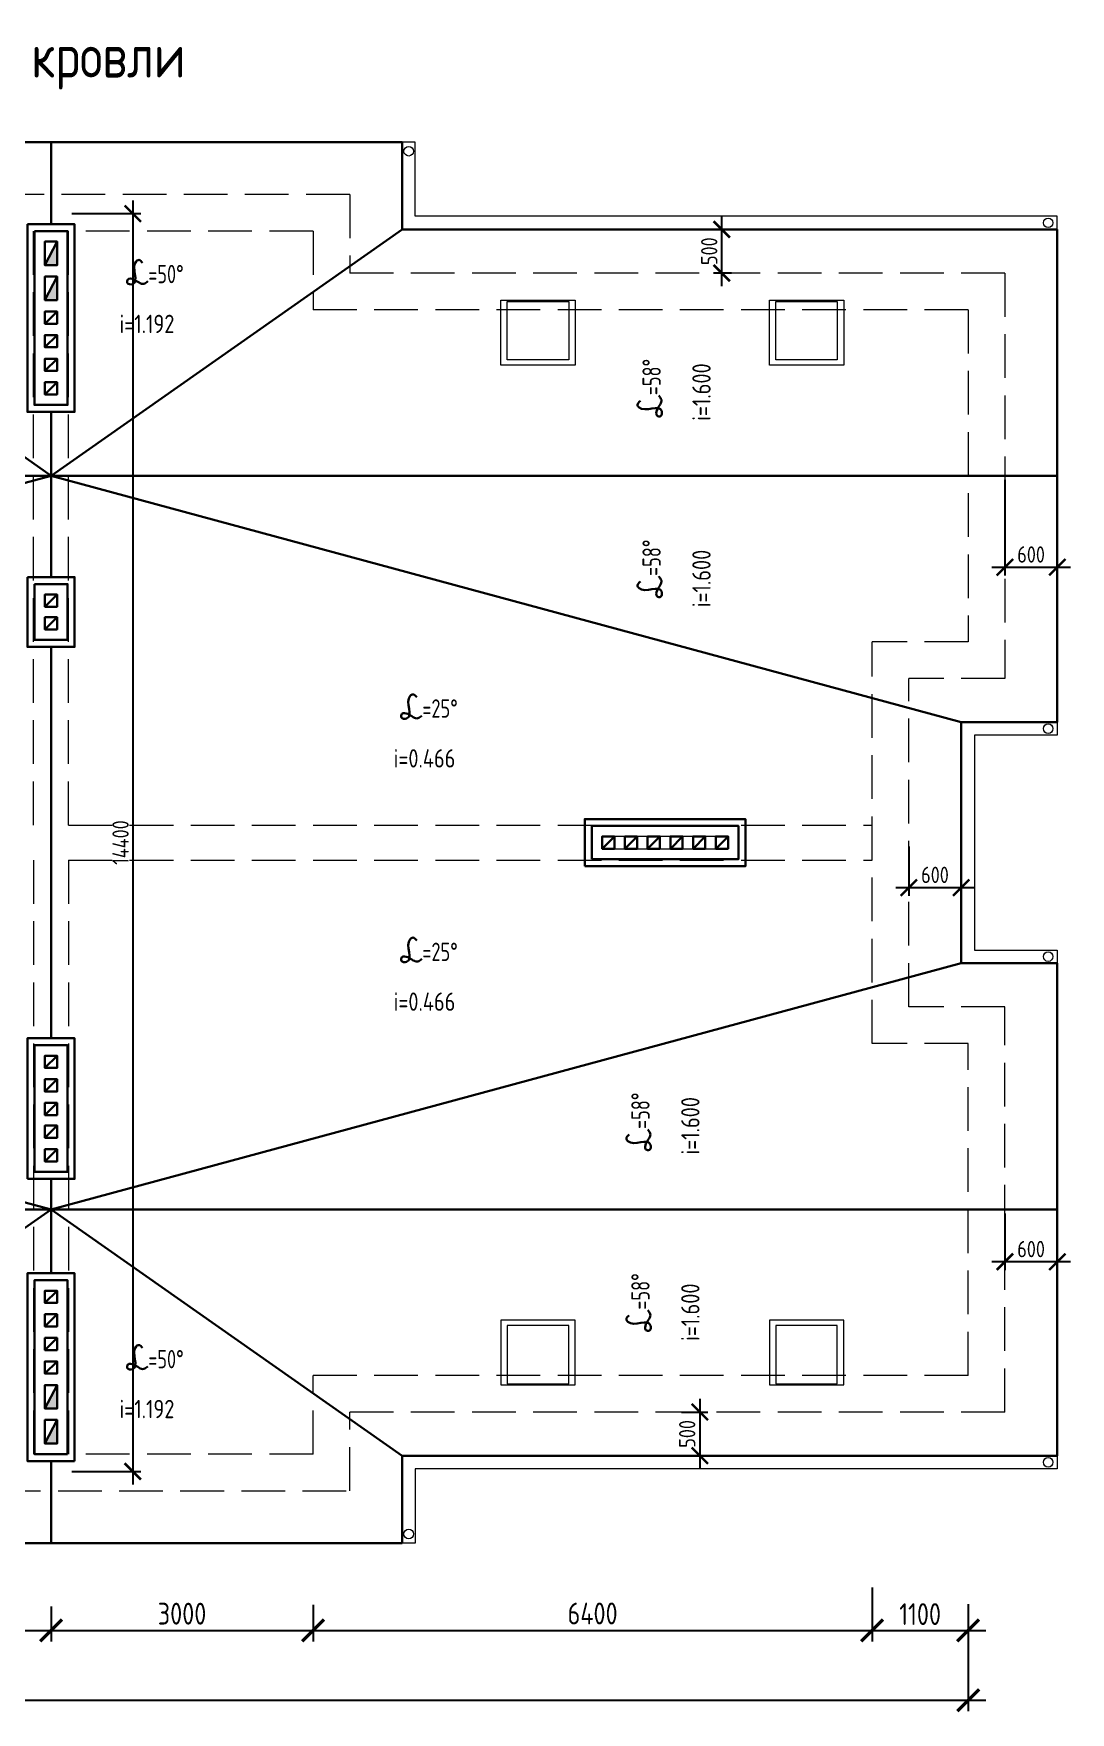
# Model space of a CAD drawing. Header units: millimetres. Extents: x -56498 to 234605, y -296269 to -29969.
# Drawn here: x 85382 to 97252, y -198969 to -179748 of the extents above; entities that cross this region are included whole.
import ezdxf
from ezdxf.enums import TextEntityAlignment as Align

# ---------------------------------------------------------------- set-up
doc = ezdxf.new("R2010")
doc.units = ezdxf.units.MM
doc.header["$LTSCALE"] = 100
doc.header["$PDMODE"] = 35
doc.linetypes.add('GOST2.303 4', pattern=[7, 5, -2, 0])
for name, color, linetype, lineweight in [('0.3', 7, 'Continuous', 30), ('Примітки 0.09', 200, 'Continuous', 9), ('Розміри 0.09', 5, 'Continuous', 9), ('Тонкі 0.18', 142, 'Continuous', 18), ('Штрихові 0.18', 7, 'GOST2.303 4', 18), ('Штрихування 0.09', 253, 'Continuous', 9)]:
    doc.layers.add(name, color=color, linetype=linetype, lineweight=lineweight)
doc.styles.add('GOST 2.304', font='CS_Gost2304.shx')
doc.styles.add('SPDS', font='SPDS.shx', dxfattribs={"width": 0.9})
doc.dimstyles.new('SPDS', dxfattribs={"dimscale": 100, "dimtxt": 2.5, "dimasz": 2.5, "dimexe": 1.25, "dimexo": 0.625, "dimtad": 1, "dimrnd": 0.001, "dimtxsty": 'GOST 2.304', "dimblk": 'ARCHTICK', "dimcen": 2.5, "dimdle": 2, "dimadec": 0, "dimazin": 2, "dimtfac": 0.75, "dimtmove": 1, "dimatfit": 3, "dimfxl": 0, "dimtolj": 1, "dimarcsym": 0})

# ---------------------------------------------------------------- blocks, each defined once
blk = doc.blocks.new('_ArchTick')
at = {"color": 0, "linetype": 'ByBlock', "const_width": 0.15}
blk.add_lwpolyline([(-0.5, -0.5), (0.5, 0.5)], dxfattribs=at)
blk = doc.blocks.new('*D265')
at = {"layer": 'Defpoints', "color": 0, "transparency": 16777216}
for p in [(82582, -197674), (85582, -197693), (85582, -198030)]:
    blk.add_point(p, dxfattribs=at)
at = {"layer": 'Розміри 0.09', "color": 0, "lineweight": -2, "transparency": 16777216}
for p, q in [((82582, -197736), (82582, -198155)), ((85582, -197755), (85582, -198155)), ((82382, -198030), (85782, -198030))]:
    blk.add_line(p, q, dxfattribs=at)
at = {"layer": 'Розміри 0.09', "color": 0, "lineweight": -2, "transparency": 16777216, "xscale": 250, "yscale": 250, "zscale": 250, "rotation": 180}
blk.add_blockref('_ArchTick', (82582, -198030), dxfattribs=at)
at = {"layer": 'Розміри 0.09', "color": 0, "lineweight": -2, "transparency": 16777216, "xscale": 250, "yscale": 250, "zscale": 250}
blk.add_blockref('_ArchTick', (85582, -198030), dxfattribs=at)
at = {"layer": 'Розміри 0.09', "color": 0, "transparency": 16777216, "insert": (84082, -197838), "char_height": 250, "attachment_point": 5, "style": 'GOST 2.304'}
blk.add_mtext('\\A1;3000', dxfattribs=at)
blk = doc.blocks.new('*D266')
at = {"layer": 'Defpoints', "color": 0, "transparency": 16777216}
for p in [(85582, -197693), (88582, -197674), (88582, -198030)]:
    blk.add_point(p, dxfattribs=at)
at = {"layer": 'Розміри 0.09', "color": 0, "lineweight": -2, "transparency": 16777216}
for p, q in [((85582, -197755), (85582, -198155)), ((88582, -197736), (88582, -198155)), ((85382, -198030), (88782, -198030))]:
    blk.add_line(p, q, dxfattribs=at)
at = {"layer": 'Розміри 0.09', "color": 0, "lineweight": -2, "transparency": 16777216, "xscale": 250, "yscale": 250, "zscale": 250, "rotation": 180}
blk.add_blockref('_ArchTick', (85582, -198030), dxfattribs=at)
at = {"layer": 'Розміри 0.09', "color": 0, "lineweight": -2, "transparency": 16777216, "xscale": 250, "yscale": 250, "zscale": 250}
blk.add_blockref('_ArchTick', (88582, -198030), dxfattribs=at)
at = {"layer": 'Розміри 0.09', "color": 0, "transparency": 16777216, "insert": (87082, -197838), "char_height": 250, "attachment_point": 5, "style": 'GOST 2.304'}
blk.add_mtext('\\A1;3000', dxfattribs=at)
blk = doc.blocks.new('*D267')
at = {"layer": 'Defpoints', "color": 0, "transparency": 16777216}
for p in [(94982, -197474), (88582, -197674), (94982, -198030)]:
    blk.add_point(p, dxfattribs=at)
at = {"layer": 'Розміри 0.09', "color": 0, "lineweight": -2, "transparency": 16777216}
for p, q in [((94982, -197537), (94982, -198155)), ((88582, -197736), (88582, -198155)), ((88382, -198030), (95182, -198030))]:
    blk.add_line(p, q, dxfattribs=at)
at = {"layer": 'Розміри 0.09', "color": 0, "lineweight": -2, "transparency": 16777216, "xscale": 250, "yscale": 250, "zscale": 250, "rotation": 180}
blk.add_blockref('_ArchTick', (88582, -198030), dxfattribs=at)
at = {"layer": 'Розміри 0.09', "color": 0, "lineweight": -2, "transparency": 16777216, "xscale": 250, "yscale": 250, "zscale": 250}
blk.add_blockref('_ArchTick', (94982, -198030), dxfattribs=at)
at = {"layer": 'Розміри 0.09', "color": 0, "transparency": 16777216, "insert": (91782, -197836), "char_height": 250, "attachment_point": 5, "style": 'GOST 2.304'}
blk.add_mtext('\\A1;6400', dxfattribs=at)
blk = doc.blocks.new('*D268')
at = {"layer": 'Defpoints', "color": 0, "transparency": 16777216}
for p in [(94982, -197474), (96082, -197666), (96082, -198030)]:
    blk.add_point(p, dxfattribs=at)
at = {"layer": 'Розміри 0.09', "color": 0, "lineweight": -2, "transparency": 16777216}
for p, q in [((94982, -197537), (94982, -198155)), ((96082, -197728), (96082, -198155)), ((94782, -198030), (96282, -198030))]:
    blk.add_line(p, q, dxfattribs=at)
at = {"layer": 'Розміри 0.09', "color": 0, "lineweight": -2, "transparency": 16777216, "xscale": 250, "yscale": 250, "zscale": 250, "rotation": 180}
blk.add_blockref('_ArchTick', (94982, -198030), dxfattribs=at)
at = {"layer": 'Розміри 0.09', "color": 0, "lineweight": -2, "transparency": 16777216, "xscale": 250, "yscale": 250, "zscale": 250}
blk.add_blockref('_ArchTick', (96082, -198030), dxfattribs=at)
at = {"layer": 'Розміри 0.09', "color": 0, "transparency": 16777216, "insert": (95532, -197843), "char_height": 250, "attachment_point": 5, "style": 'GOST 2.304'}
blk.add_mtext('\\A1;1100', dxfattribs=at)
blk = doc.blocks.new('*D269')
at = {"layer": 'Defpoints', "color": 0, "transparency": 16777216}
for p in [(75082, -198030), (96082, -198030), (96082, -198830)]:
    blk.add_point(p, dxfattribs=at)
at = {"layer": 'Розміри 0.09', "color": 0, "lineweight": -2, "transparency": 16777216}
for p, q in [((75082, -198093), (75082, -198955)), ((96082, -198093), (96082, -198955)), ((74882, -198830), (96282, -198830))]:
    blk.add_line(p, q, dxfattribs=at)
at = {"layer": 'Розміри 0.09', "color": 0, "lineweight": -2, "transparency": 16777216, "xscale": 250, "yscale": 250, "zscale": 250, "rotation": 180}
blk.add_blockref('_ArchTick', (75082, -198830), dxfattribs=at)
at = {"layer": 'Розміри 0.09', "color": 0, "lineweight": -2, "transparency": 16777216, "xscale": 250, "yscale": 250, "zscale": 250}
blk.add_blockref('_ArchTick', (96082, -198830), dxfattribs=at)
at = {"layer": 'Розміри 0.09', "color": 0, "transparency": 16777216, "insert": (84966, -198633), "char_height": 250, "attachment_point": 5, "style": 'GOST 2.304'}
blk.add_mtext('\\A1;21000', dxfattribs=at)
blk = doc.blocks.new('A$C6F060024')
for points in [[(70, 6880), (-70, 6610), (70, 6610)], [(70, 6480), (-70, 6210), (70, 6210)], [(70, -6210), (-70, -6480), (70, -6480)], [(70, -6610), (-70, -6880), (70, -6880)]]:
    blk.add_hatch(color=256).paths.add_polyline_path(points)
at = {"layer": '0.3'}
for points in [[(-70, 6610), (-70, 6880), (70, 6880), (-70, 6610), (70, 6610), (70, 6880)], [(-70, 6210), (-70, 6480), (70, 6480), (-70, 6210), (70, 6210), (70, 6480)], [(-70, 5940), (-70, 6080), (70, 6080), (-70, 5940), (70, 5940), (70, 6080)], [(-70, 5670), (-70, 5810), (70, 5810), (-70, 5670), (70, 5670), (70, 5810)], [(-70, 5400), (-70, 5540), (70, 5540), (-70, 5400), (70, 5400), (70, 5540)], [(-70, 5130), (-70, 5270), (70, 5270), (-70, 5130), (70, 5130), (70, 5270)], [(70, 2840), (70, 2700), (-70, 2700), (70, 2840), (-70, 2840), (-70, 2700)], [(70, 2580), (70, 2440), (-70, 2440), (70, 2580), (-70, 2580), (-70, 2440)], [(-5410, 70), (-5410, -70), (-5550, -70), (-5410, 70), (-5550, 70), (-5550, -70)], [(-5410, 70), (-5410, -70), (-5550, -70), (-5410, 70), (-5550, 70), (-5550, -70)], [(-5150, 70), (-5150, -70), (-5290, -70), (-5150, 70), (-5290, 70), (-5290, -70)], [(-5150, 70), (-5150, -70), (-5290, -70), (-5150, 70), (-5290, 70), (-5290, -70)], [(-4890, 70), (-4890, -70), (-5030, -70), (-4890, 70), (-5030, 70), (-5030, -70)], [(-4890, 70), (-4890, -70), (-5030, -70), (-4890, 70), (-5030, 70), (-5030, -70)], [(-4630, 70), (-4630, -70), (-4770, -70), (-4630, 70), (-4770, 70), (-4770, -70)], [(-4630, 70), (-4630, -70), (-4770, -70), (-4630, 70), (-4770, 70), (-4770, -70)], [(-4370, 70), (-4370, -70), (-4510, -70), (-4370, 70), (-4510, 70), (-4510, -70)], [(-4370, 70), (-4370, -70), (-4510, -70), (-4370, 70), (-4510, 70), (-4510, -70)], [(6450, 70), (6450, -70), (6310, -70), (6450, 70), (6310, 70), (6310, -70)], [(6710, 70), (6710, -70), (6570, -70), (6710, 70), (6570, 70), (6570, -70)], [(6710, 70), (6710, -70), (6570, -70), (6710, 70), (6570, 70), (6570, -70)], [(6970, 70), (6970, -70), (6830, -70), (6970, 70), (6830, 70), (6830, -70)], [(7230, 70), (7230, -70), (7090, -70), (7230, 70), (7090, 70), (7090, -70)], [(7490, 70), (7490, -70), (7350, -70), (7490, 70), (7350, 70), (7350, -70)], [(7750, 70), (7750, -70), (7610, -70), (7750, 70), (7610, 70), (7610, -70)], [(-70, -2580), (-70, -2440), (70, -2440), (-70, -2580), (70, -2580), (70, -2440)], [(-70, -2850), (-70, -2710), (70, -2710), (-70, -2850), (70, -2850), (70, -2710)], [(70, -2980), (70, -3120), (-70, -3120), (70, -2980), (-70, -2980), (-70, -3120)], [(-70, -3380), (-70, -3240), (70, -3240), (-70, -3380), (70, -3380), (70, -3240)], [(-70, -3650), (-70, -3510), (70, -3510), (-70, -3650), (70, -3650), (70, -3510)], [(70, -5130), (70, -5270), (-70, -5270), (70, -5130), (-70, -5130), (-70, -5270)], [(70, -5400), (70, -5540), (-70, -5540), (70, -5400), (-70, -5400), (-70, -5540)], [(70, -5670), (70, -5810), (-70, -5810), (70, -5670), (-70, -5670), (-70, -5810)], [(70, -5940), (70, -6080), (-70, -6080), (70, -5940), (-70, -5940), (-70, -6080)], [(70, -6210), (70, -6480), (-70, -6480), (70, -6210), (-70, -6210), (-70, -6480)], [(70, -6610), (70, -6880), (-70, -6880), (70, -6610), (-70, -6610), (-70, -6880)]]:
    blk.add_lwpolyline(points, dxfattribs=at)
blk = doc.blocks.new('*D1510')
at = {"layer": 'Defpoints', "color": 0, "transparency": 16777216}
for p in [(85772, -181810), (85772, -196210), (86518, -196210)]:
    blk.add_point(p, dxfattribs=at)
at = {"layer": 'Розміри 0.09', "color": 0, "lineweight": -2, "transparency": 16777216}
for p, q in [((85819, -181810), (86612, -181810)), ((86518, -181660), (86518, -196360)), ((85819, -196210), (86612, -196210))]:
    blk.add_line(p, q, dxfattribs=at)
at = {"layer": 'Розміри 0.09', "color": 0, "lineweight": -2, "transparency": 16777216, "xscale": 187.5, "yscale": 187.5, "zscale": 187.5}
for p, rotation in [((86518, -181810), 90), ((86518, -196210), 270)]:
    blk.add_blockref('_ArchTick', p, dxfattribs=dict(at, rotation=rotation))
at = {"layer": 'Розміри 0.09', "color": 0, "transparency": 16777216, "insert": (86378, -189010), "char_height": 187.5, "attachment_point": 5, "rotation": 90, "style": 'GOST 2.304'}
blk.add_mtext('\\A1;14400', dxfattribs=at)
blk = doc.blocks.new('*D1526')
at = {"layer": 'Defpoints', "color": 0, "transparency": 16777216}
for p in [(93261, -181990), (93487, -181990), (93421, -182490)]:
    blk.add_point(p, dxfattribs=at)
at = {"layer": 'Розміри 0.09', "color": 0, "lineweight": -2, "transparency": 16777216}
for p, q in [((93440, -181990), (93168, -181990)), ((93261, -182640), (93261, -181840)), ((93374, -182490), (93168, -182490))]:
    blk.add_line(p, q, dxfattribs=at)
at = {"layer": 'Розміри 0.09', "color": 0, "lineweight": -2, "transparency": 16777216, "xscale": 187.5, "yscale": 187.5, "zscale": 187.5}
for p, rotation in [((93261, -181990), 90), ((93261, -182490), 270)]:
    blk.add_blockref('_ArchTick', p, dxfattribs=dict(at, rotation=rotation))
at = {"layer": 'Розміри 0.09', "color": 0, "transparency": 16777216, "insert": (93117, -182240), "char_height": 187.5, "attachment_point": 5, "rotation": 90, "style": 'GOST 2.304'}
blk.add_mtext('\\A1;500', dxfattribs=at)
blk = doc.blocks.new('*D1525')
at = {"layer": 'Defpoints', "color": 0, "transparency": 16777216}
for p in [(96502, -184810), (97102, -184810), (97102, -185858)]:
    blk.add_point(p, dxfattribs=at)
at = {"layer": 'Розміри 0.09', "color": 0, "lineweight": -2, "transparency": 16777216}
for p, q in [((96502, -184857), (96502, -185952)), ((97102, -184857), (97102, -185952)), ((96352, -185858), (97252, -185858))]:
    blk.add_line(p, q, dxfattribs=at)
at = {"layer": 'Розміри 0.09', "color": 0, "lineweight": -2, "transparency": 16777216, "xscale": 187.5, "yscale": 187.5, "zscale": 187.5}
for p, rotation in [((96502, -185858), 180.0000000166145), ((97102, -185858), 1.661455610059167e-08)]:
    blk.add_blockref('_ArchTick', p, dxfattribs=dict(at, rotation=rotation))
at = {"layer": 'Розміри 0.09', "color": 0, "transparency": 16777216, "insert": (96802, -185712), "char_height": 187.5, "attachment_point": 5, "rotation": 0, "style": 'GOST 2.304'}
blk.add_mtext('\\A1;600', dxfattribs=at)
blk = doc.blocks.new('*D1523')
at = {"layer": 'Defpoints', "color": 0, "transparency": 16777216}
for p in [(95402, -189010), (96002, -189010), (96002, -189526)]:
    blk.add_point(p, dxfattribs=at)
at = {"layer": 'Розміри 0.09', "color": 0, "lineweight": -2, "transparency": 16777216}
for p, q in [((95402, -189057), (95402, -189619)), ((96002, -189057), (96002, -189619)), ((95252, -189526), (96152, -189526))]:
    blk.add_line(p, q, dxfattribs=at)
at = {"layer": 'Розміри 0.09', "color": 0, "lineweight": -2, "transparency": 16777216, "xscale": 187.5, "yscale": 187.5, "zscale": 187.5}
for p, rotation in [((95402, -189526), 180.0000000166145), ((96002, -189526), 1.661455610059167e-08)]:
    blk.add_blockref('_ArchTick', p, dxfattribs=dict(at, rotation=rotation))
at = {"layer": 'Розміри 0.09', "color": 0, "transparency": 16777216, "insert": (95702, -189380), "char_height": 187.5, "attachment_point": 5, "rotation": 0, "style": 'GOST 2.304'}
blk.add_mtext('\\A1;600', dxfattribs=at)
blk = doc.blocks.new('*D1524')
at = {"layer": 'Defpoints', "color": 0, "transparency": 16777216}
for p in [(96502, -193210), (97102, -193210), (96502, -193810)]:
    blk.add_point(p, dxfattribs=at)
at = {"layer": 'Розміри 0.09', "color": 0, "lineweight": -2, "transparency": 16777216}
for p, q in [((96502, -193257), (96502, -193904)), ((97102, -193257), (97102, -193904)), ((97252, -193810), (96352, -193810))]:
    blk.add_line(p, q, dxfattribs=at)
at = {"layer": 'Розміри 0.09', "color": 0, "lineweight": -2, "transparency": 16777216, "xscale": 187.5, "yscale": 187.5, "zscale": 187.5}
for p, rotation in [((96502, -193810), 180.0000000166145), ((97102, -193810), 1.661454973600485e-08)]:
    blk.add_blockref('_ArchTick', p, dxfattribs=dict(at, rotation=rotation))
at = {"layer": 'Розміри 0.09', "color": 0, "transparency": 16777216, "insert": (96802, -193664), "char_height": 187.5, "attachment_point": 5, "rotation": 0, "style": 'GOST 2.304'}
blk.add_mtext('\\A1;600', dxfattribs=at)
blk = doc.blocks.new('*D1522')
at = {"layer": 'Defpoints', "color": 0, "transparency": 16777216}
for p in [(92752, -195530), (92730, -196030), (93010, -196030)]:
    blk.add_point(p, dxfattribs=at)
at = {"layer": 'Розміри 0.09', "color": 0, "lineweight": -2, "transparency": 16777216}
for p, q in [((93010, -195380), (93010, -196180)), ((92799, -195530), (93103, -195530)), ((92777, -196030), (93103, -196030))]:
    blk.add_line(p, q, dxfattribs=at)
at = {"layer": 'Розміри 0.09', "color": 0, "lineweight": -2, "transparency": 16777216, "xscale": 187.5, "yscale": 187.5, "zscale": 187.5}
for p, rotation in [((93010, -195530), 90), ((93010, -196030), 270)]:
    blk.add_blockref('_ArchTick', p, dxfattribs=dict(at, rotation=rotation))
at = {"layer": 'Розміри 0.09', "color": 0, "transparency": 16777216, "insert": (92865, -195780), "char_height": 187.5, "attachment_point": 5, "rotation": 90, "style": 'GOST 2.304'}
blk.add_mtext('\\A1;500', dxfattribs=at)

msp = doc.modelspace()

# ---------------------------------------------------------------- linework, layer by layer
at = {"layer": '0.3'}
for p, q in [((89602.29, -180990.359), (81562.29, -180990.359)), ((85582.29, -181930.359), (85582.29, -180990.359)), ((89602.29, -180990.359), (89602.29, -181990.359)), ((85582.29, -184810.359), (81562.29, -181990.359)), ((89602.29, -181990.359), (85582.29, -184810.359)), ((97102.29, -181990.359), (89602.29, -181990.359)), ((97102.29, -181990.359), (97102.29, -187630.359)), ((85582.29, -185970.359), (85582.29, -184080.359)), ((74062.29, -184810.359), (97102.29, -184810.359)), ((85582.29, -184810.359), (75162.29, -187630.359)), ((96002.29, -187630.359), (85582.29, -184810.359)), ((85582.29, -191250.329), (85582.29, -186770.359)), ((97102.29, -187630.359), (96002.29, -187630.359)), ((96002.29, -190390.359), (96002.29, -187630.359)), ((75162.29, -190390.359), (85582.29, -193210.359)), ((85582.29, -193210.359), (96002.29, -190390.359)), ((97102.29, -190390.359), (96002.29, -190390.359)), ((97102.29, -196030.359), (97102.29, -190390.359)), ((85582.29, -193940.359), (85582.29, -192860.329)), ((74062.29, -193210.359), (97102.29, -193210.359)), ((85582.29, -193210.359), (81562.29, -196030.359)), ((89602.29, -196030.359), (85582.29, -193210.359)), ((97102.29, -196030.359), (89602.29, -196030.359)), ((89602.29, -197030.359), (89602.29, -196030.359)), ((85582.29, -197030.359), (85582.29, -196090.359)), ((81562.29, -197030.359), (89602.29, -197030.359))]:
    msp.add_line(p, q, dxfattribs=at)
for points in [[(85312.29, -181930.359), (85852.29, -181930.359), (85852.29, -184080.359), (85312.29, -184080.359)], [(85392.29, -182010.359), (85772.29, -182010.359), (85772.29, -184000.359), (85392.29, -184000.359)], [(85312.29, -185970.359), (85852.29, -185970.359), (85852.29, -186770.359), (85312.29, -186770.359)], [(85392.29, -186050.359), (85772.29, -186050.359), (85772.29, -186690.359), (85392.29, -186690.359)], [(91692.29, -189280.359), (93532.29, -189280.359), (93532.29, -188740.359), (91692.29, -188740.359)], [(91772.29, -189200.359), (93452.29, -189200.359), (93452.29, -188820.359), (91772.29, -188820.359)], [(85312.29, -192860.329), (85852.29, -192860.329), (85852.29, -191250.329), (85312.29, -191250.329)], [(85392.29, -192780.329), (85772.29, -192780.329), (85772.29, -191330.329), (85392.29, -191330.329)], [(85852.29, -196090.359), (85312.29, -196090.359), (85312.29, -193940.359), (85852.29, -193940.359)], [(85772.29, -196010.359), (85392.29, -196010.359), (85392.29, -194020.359), (85772.29, -194020.359)]]:
    msp.add_lwpolyline(points, close=True, dxfattribs=at)
for points in [[(86630.06, -182372.546), (86586.042, -182339.633), (86555.438, -182356.927), (86512.936, -182617.359), (86455.534, -182603.762), (86461.075, -182564.295), (86528.001, -182564.278), (86643.544, -182613.012), (86690.606, -182583.782)], [(92328.946, -183953.774), (92296.033, -183997.792), (92313.327, -184028.396), (92573.759, -184070.898), (92560.162, -184128.3), (92520.695, -184122.759), (92520.679, -184055.833), (92569.412, -183940.29), (92540.182, -183893.228)], [(92328.946, -186022.577), (92296.033, -186066.595), (92313.327, -186097.199), (92573.759, -186139.701), (92560.162, -186197.103), (92520.695, -186191.562), (92520.679, -186124.636), (92569.412, -186009.093), (92540.182, -185962.032)], [(89768.184, -187346.173), (89724.166, -187313.26), (89693.562, -187330.553), (89651.06, -187590.985), (89593.657, -187577.388), (89599.199, -187537.921), (89666.124, -187537.905), (89781.668, -187586.639), (89828.729, -187557.408)], [(89768.184, -190131.73), (89724.166, -190098.817), (89693.562, -190116.111), (89651.06, -190376.543), (89593.657, -190362.946), (89599.199, -190323.479), (89666.124, -190323.463), (89781.668, -190372.197), (89828.729, -190342.966)], [(92201.405, -192353.774), (92168.493, -192397.792), (92185.786, -192428.396), (92446.218, -192470.898), (92432.621, -192528.3), (92393.154, -192522.759), (92393.138, -192455.833), (92441.872, -192340.29), (92412.641, -192293.228)], [(92201.405, -194422.577), (92168.493, -194466.595), (92185.786, -194497.199), (92446.218, -194539.701), (92432.621, -194597.103), (92393.154, -194591.562), (92393.138, -194524.636), (92441.872, -194409.093), (92412.641, -194362.032)], [(86630.06, -194795.322), (86586.042, -194762.409), (86555.438, -194779.703), (86512.936, -195040.135), (86455.534, -195026.538), (86461.075, -194987.071), (86528.001, -194987.055), (86643.544, -195035.789), (86690.606, -195006.558)]]:
    msp.add_spline(points, degree=3, dxfattribs=at)
at = {"layer": 'Тонкі 0.18'}
for points in [[(97102.29, -181990.359), (97102.29, -181840.359), (89752.29, -181840.359), (89752.29, -180990.359), (89602.29, -180990.359)], [(97102.29, -187630.359), (97102.29, -187780.359), (96152.29, -187780.359), (96152.29, -190240.359), (97102.29, -190240.359), (97102.29, -190390.359)], [(97102.29, -196030.359), (97102.29, -196180.359), (89752.29, -196180.359), (89752.29, -197030.359), (89602.29, -197030.359)]]:
    msp.add_lwpolyline(points, dxfattribs=at)
for points in [[(91582.331, -183543.787), (90732.32, -183543.787), (90732.32, -182800.934), (91582.331, -182800.934)], [(90805.855, -182813.949), (91508.773, -182813.949), (91508.773, -183482.108), (90805.855, -183482.108)], [(94657.289, -183543.787), (93807.279, -183543.787), (93807.279, -182800.934), (94657.289, -182800.934)], [(93880.814, -182813.949), (94583.732, -182813.949), (94583.732, -183482.108), (93880.814, -183482.108)], [(91582.331, -194476.93), (90732.32, -194476.93), (90732.32, -195219.783), (91582.331, -195219.783)], [(94657.289, -194476.93), (93807.279, -194476.93), (93807.279, -195219.783), (94657.289, -195219.783)], [(90805.855, -195206.768), (91508.773, -195206.768), (91508.773, -194538.609), (90805.855, -194538.609)], [(93880.814, -195206.768), (94583.732, -195206.768), (94583.732, -194538.609), (93880.814, -194538.609)]]:
    msp.add_lwpolyline(points, close=True, dxfattribs=at)
for centre in [(89677.29, -181095.359), (96997.29, -181915.359), (96997.29, -187705.359), (96997.29, -190315.359), (96997.29, -196105.359), (89677.29, -196925.359)]:
    msp.add_circle(centre, 55, dxfattribs=at)
at = {"layer": 'Штрихові 0.18'}
for p, q in [((89002.29, -181590.359), (82162.29, -181590.359)), ((89002.29, -181590.359), (89002.29, -182490.359)), ((85382.29, -188810.359), (85382.29, -182010.359)), ((85782.29, -188810.359), (85782.29, -182010.359)), ((88582.29, -182010.359), (85782.29, -182010.359)), ((88582.29, -182010.359), (88582.29, -182910.359)), ((96502.29, -182490.359), (89002.29, -182490.359)), ((96502.29, -182490.359), (96502.29, -187130.359)), ((96082.29, -182910.359), (88582.29, -182910.359)), ((96082.29, -182910.359), (96082.29, -186710.359)), ((94982.29, -191310.359), (94982.29, -186710.359)), ((96082.29, -186710.359), (94982.29, -186710.359)), ((95402.29, -190890.359), (95402.29, -187130.359)), ((96502.29, -187130.359), (95402.29, -187130.359)), ((85782.29, -188810.359), (94982.29, -188810.359)), ((85782.29, -188810.359), (94982.29, -188810.359)), ((85382.29, -189210.359), (85382.29, -196010.359)), ((85782.29, -189210.359), (85782.29, -196010.359)), ((85782.29, -189210.359), (94982.29, -189210.359)), ((85782.29, -189210.359), (94982.29, -189210.359)), ((96502.29, -190890.359), (95402.29, -190890.359)), ((96502.29, -195530.359), (96502.29, -190890.359)), ((96082.29, -191310.359), (94982.29, -191310.359)), ((96082.29, -195110.359), (96082.29, -191310.359)), ((88582.29, -196010.359), (88582.29, -195110.359)), ((96082.29, -195110.359), (88582.29, -195110.359)), ((89002.29, -196430.359), (89002.29, -195530.359)), ((96502.29, -195530.359), (89002.29, -195530.359)), ((88582.29, -196010.359), (85782.29, -196010.359)), ((82162.29, -196430.359), (89002.29, -196430.359))]:
    msp.add_line(p, q, dxfattribs=at)
at = {"layer": 'Штрихування 0.09'}
msp.add_lwpolyline([(91892.29, -189080.359), (93332.29, -189080.359), (93332.29, -188940.359), (91892.29, -188940.359)], close=True, dxfattribs=at)

# ---------------------------------------------------------------- block references
at = {"layer": '0.3'}
msp.add_blockref('A$C6F060024', (85582.29, -189010.359), dxfattribs=at)

# ---------------------------------------------------------------- texts
at = {"layer": 'Примітки 0.09', "style": 'SPDS'}
msp.add_text('План кровли', height=500, dxfattribs=at).set_placement((85480.507, -180251.656), align=Align.CENTER)
at = {"layer": 'Примітки 0.09', "ltscale": 0.75, "style": 'SPDS', "width": 0.9}
for s, rotation, p in [('=50%%D', 0, (86695.306, -182606.161)), ('=58%%D', 90, (92562.561, -183888.528)), ('=58%%D', 90, (92562.561, -185957.331)), ('=25%%D', 0, (89833.43, -187579.788)), ('=25%%D', 0, (89833.43, -190365.345)), ('=58%%D', 90, (92435.02, -192288.528)), ('=58%%D', 90, (92435.02, -194357.331)), ('=50%%D', 0, (86695.306, -195028.937))]:
    msp.add_text(s, height=210, rotation=rotation, dxfattribs=at).set_placement(p)
at = {"layer": 'Примітки 0.09', "ltscale": 0.75, "style": 'SPDS'}
for s, rotation, p in [('i=1.192', 360, (86366.039, -183177.192)), ('i=1.600', 90, (93133.592, -184181.505)), ('i=1.600', 90, (93133.592, -186315.962)), ('i=0.466', 360, (89504.163, -188150.818)), ('i=0.466', 360, (89504.163, -190936.376)), ('i=1.600', 90, (93006.051, -192581.505)), ('i=1.600', 90, (93006.051, -194715.962)), ('i=1.192', 360, (86366.039, -195599.968))]:
    msp.add_text(s, height=210, rotation=rotation, dxfattribs=at).set_placement(p)

# ---------------------------------------------------------------- dimensions: what is measured, and where the dimension line sits
at = {"layer": 'Розміри 0.09'}
for base, p1, p2, angle, picture, middle in [((86518.328, -196210.359), (85772.29, -181810.359), (85772.29, -196210.359), 90, '*D1510', (86377.703, -189010.359)), ((93261.296, -181990.359), (93421.296, -182490.359), (93486.967, -181990.359), 90, '*D1526', (93116.787, -182240.359)), ((97102.29, -185857.784), (96502.29, -184810.359), (97102.29, -184810.359), 180, '*D1525', (96802.29, -185711.733)), ((96002.29, -189525.737), (95402.29, -189010.359), (96002.29, -189010.359), 180, '*D1523', (95702.29, -189379.686)), ((96502.29, -193810.359), (97102.29, -193210.359), (96502.29, -193210.359), 180, '*D1524', (96802.29, -193664.308)), ((93009.535, -196030.359), (92752.29, -195530.359), (92729.969, -196030.359), 90, '*D1522', (92865.026, -195780.359))]:
    dim = msp.add_linear_dim(base=base, p1=p1, p2=p2, angle=angle, dimstyle='SPDS', override={"dimscale": 75, "dimlfac": 1, "dimtxsty": 'GOST 2.304', "dimblk1": 'ArchTick', "dimblk2": 'ArchTick', "dimsah": 1, "dimtolj": 1}, dxfattribs=at)
    dim.commit()
    dim.dimension.update_dxf_attribs({"geometry": picture, "text_midpoint": middle})
for base, p1, p2, picture, middle in [((94982.29, -198030.359), (88582.29, -197673.62), (94982.29, -197474.421), '*D267', (91782.29, -197835.624)), ((96082.29, -198030.359), (94982.29, -197474.421), (96082.29, -197665.635), '*D268', (95532.29, -197842.859)), ((85582.29, -198030.359), (82582.29, -197673.62), (85582.29, -197692.578), '*D265', (84082.29, -197837.681)), ((88582.29, -198030.359), (85582.29, -197692.578), (88582.29, -197673.62), '*D266', (87082.29, -197837.681))]:
    dim = msp.add_linear_dim(base=base, p1=p1, p2=p2, dimstyle='SPDS', override={"dimlfac": 1, "dimtxsty": 'GOST 2.304', "dimblk1": 'ArchTick', "dimblk2": 'ArchTick', "dimsah": 1, "dimtolj": 1}, dxfattribs=at)
    dim.commit()
    dim.dimension.update_dxf_attribs({"geometry": picture, "text_midpoint": middle})
dim = msp.add_linear_dim(base=(96082.29, -198830.359), p1=(75082.29, -198030.359), p2=(96082.29, -198030.359), dimstyle='SPDS', override={"dimlfac": 1, "dimtxsty": 'GOST 2.304', "dimblk1": 'ArchTick', "dimblk2": 'ArchTick', "dimsah": 1, "dimtolj": 1}, dxfattribs=at)
dim.commit()
dim.dimension.update_dxf_attribs({"geometry": '*D269', "text_midpoint": (84966.415, -198830.359), "dimtype": 160})

doc.saveas('drawing.dxf')
